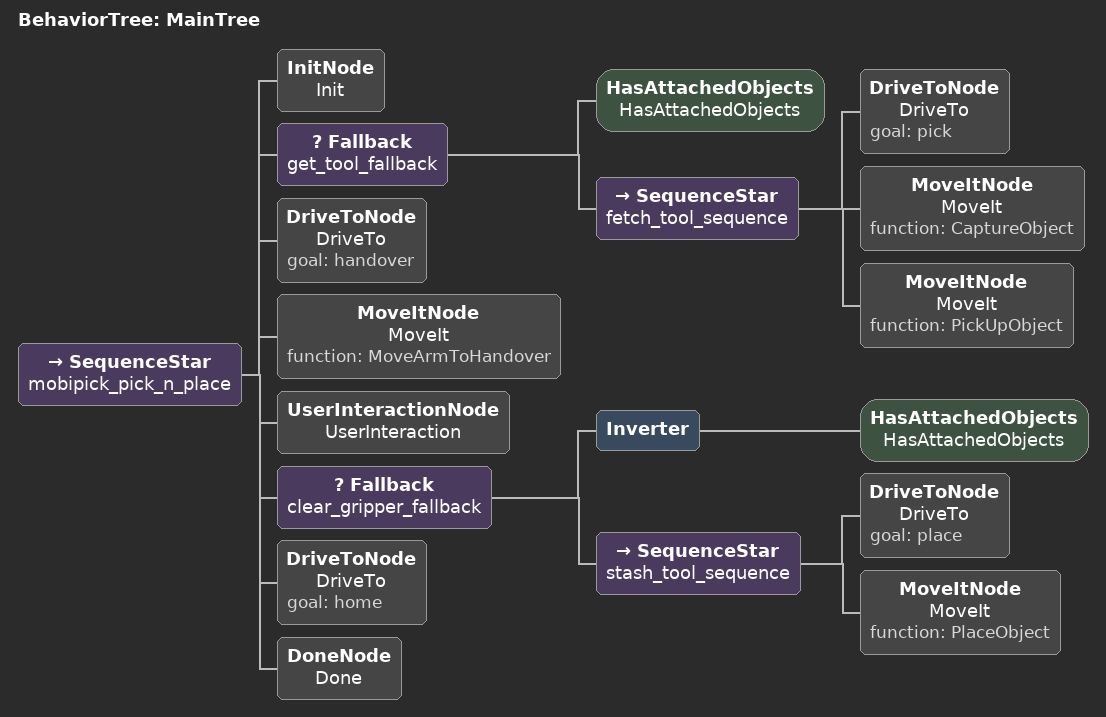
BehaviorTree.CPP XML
<root main_tree_to_execute = "MainTree" >
    <!-- This behavior tree lets mobipick fetch the tool, offer it to a person, stow it away if needed,
        and finally drive back home. -->
    <BehaviorTree ID="MainTree">
        <SequenceStar name="mobipick_pick_n_place">
            <InitNode name="Init"/>
            <!-- The get_tool_fallback lets mobipick fetch the tool from the table if it is not holding any objects already. -->
            <Fallback name="get_tool_fallback">
                <HasAttachedObjects name="HasAttachedObjects"/>
                <SequenceStar name="fetch_tool_sequence">
                    <DriveToNode name="DriveTo" goal="pick"/>
                    <MoveItNode name="MoveIt" function="CaptureObject"/>
                    <MoveItNode name="MoveIt" function="PickUpObject"/>
                </SequenceStar>
            </Fallback>
            <DriveToNode name="DriveTo" goal="handover"/>
            <MoveItNode name="MoveIt" function="MoveArmToHandover"/>
            <UserInteractionNode name="UserInteraction"/>
            <!-- The clear_gripper_fallback lets mobipick place any object it is holding onto the table. -->
            <Fallback name="clear_gripper_fallback">
                <Inverter>
                    <HasAttachedObjects name="HasAttachedObjects"/>
                </Inverter>
                <SequenceStar name="stash_tool_sequence">
                    <DriveToNode name="DriveTo" goal="place"/>
                    <MoveItNode name="MoveIt" function="PlaceObject"/>
                </SequenceStar>
            </Fallback>
            <DriveToNode name="DriveTo" goal="home"/>
            <DoneNode name="Done"/>
        </SequenceStar>
    </BehaviorTree>
</root>
